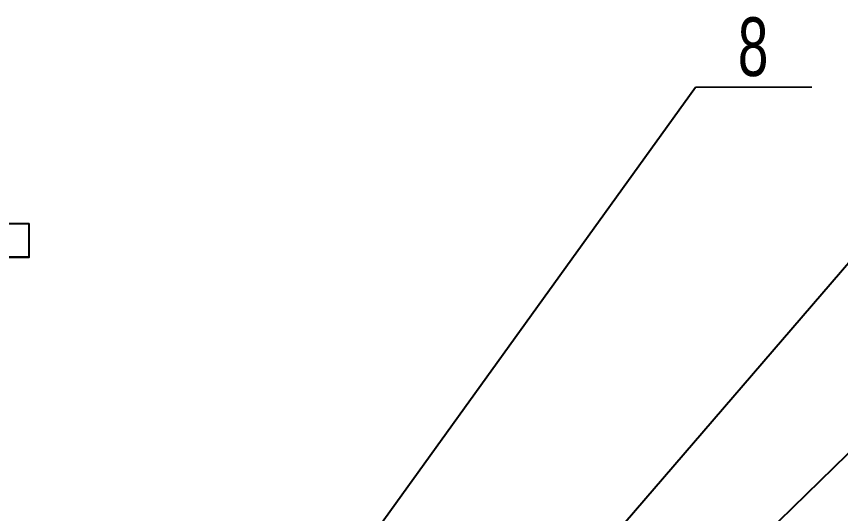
# Model space of a CAD drawing. Header units: millimetres. Extents: x 0 to 841, y -10 to 594.
# Drawn here: x 478.92 to 528.08, y 409.94 to 439.59 of the extents above; entities that cross this region are included whole.
import ezdxf

# ---------------------------------------------------------------- set-up
doc = ezdxf.new("R2010")
doc.units = ezdxf.units.MM
doc.styles.add('SLDTEXTSTYLE0', font='TXT', dxfattribs={"width": 0.7})
doc.dimstyles.new('SLDDIMSTYLE1', dxfattribs={"dimtxt": 0.18, "dimasz": 1.016, "dimexe": 0, "dimexo": 0.0625, "dimgap": 0, "dimtad": 0, "dimtih": 1, "dimtoh": 1, "dimdec": 0, "dimrnd": 1e-09, "dimzin": 0, "dimdsep": 46, "dimtxsty": 'Standard', "dimblk1": 'DOT', "dimblk2": 'DOT', "dimsah": 1, "dimcen": 0.09, "dimadec": 0, "dimazin": 0, "dimtfac": 1.016, "dimtdec": 0, "dimtofl": 0, "dimtmove": 0, "dimatfit": 3, "dimldrblk": 'DOT', "dimfxl": 0, "dimfrac": 2, "dimtolj": 1, "dimtzin": 0, "dimarcsym": 0})

# ---------------------------------------------------------------- blocks, each defined once
blk = doc.blocks.new('SW_NOTE_10')
at = {"color": 0, "linetype": 'Continuous', "lineweight": 0}
for p, q in [((0, 0), (6.936, 0)), ((6.936, 0), (0, 0)), ((0, 0), (6.936, 0)), ((6.936, 0), (0, 0)), ((0, 0), (6.936, 0)), ((6.936, 0), (0, 0))]:
    blk.add_line(p, q, dxfattribs=at)
at = {"color": 0, "linetype": 'Continuous', "lineweight": 0, "insert": (3.441, 4.17), "char_height": 3.5, "attachment_point": 2, "style": 'SLDTEXTSTYLE0'}
blk.add_mtext('8', dxfattribs=at)
blk = doc.blocks.new('_Dot')
at = {"color": 0, "linetype": 'ByBlock', "lineweight": -2}
blk.add_line((-0.5, 0), (-1, 0), dxfattribs=at)
at = {"color": 0, "linetype": 'ByBlock', "const_width": 0.5}
blk.add_lwpolyline([(-0.25, 0, 1), (0.25, 0, 1)], format="xyb", close=True, dxfattribs=at)

msp = doc.modelspace()

# ---------------------------------------------------------------- linework, layer by layer
at = {"color": 7, "linetype": 'Continuous', "lineweight": 25}
msp.add_line((479.685, 425.234), (479.685, 427.234), dxfattribs=at)
at = {"color": 7, "linetype": 'Continuous', "lineweight": 25, "flags": 128}
for points in [[(467.493, 427.234), (468.941, 427.234), (470.37, 427.234), (471.76, 427.234), (473.091, 427.234), (474.343, 427.234), (475.498, 427.234), (476.539, 427.234), (477.451, 427.234), (478.22, 427.234), (478.836, 427.234), (479.289, 427.234), (479.573, 427.234), (479.684, 427.234), (479.685, 427.234)], [(467.493, 425.234), (468.941, 425.234), (470.37, 425.234), (471.76, 425.234), (473.091, 425.234), (474.343, 425.234), (475.498, 425.234), (476.539, 425.234), (477.451, 425.234), (478.22, 425.234), (478.836, 425.234), (479.289, 425.234), (479.573, 425.234), (479.684, 425.234), (479.619, 425.234), (479.381, 425.234), (478.972, 425.234), (478.399, 425.234), (478.185, 425.234)]]:
    msp.add_lwpolyline(points, dxfattribs=at)

# ---------------------------------------------------------------- block references
at = {"color": 7, "linetype": 'Continuous', "lineweight": 0}
msp.add_blockref('SW_NOTE_10', (519.422, 435.368), dxfattribs=at)

# ---------------------------------------------------------------- leaders
for points in [[(483.868, 386.004), (519.422, 435.368)], [(488.844, 374.75), (550.751, 435.252)], [(489.876, 379.984), (537.457, 435.252)], [(494.512, 369.785), (562.659, 435.252)], [(502.451, 240.356), (593.526, 435.252)], [(506.682, 353.963), (576.416, 435.252)]]:
    msp.add_leader(points, dimstyle='SLDDIMSTYLE1', dxfattribs=at)

doc.saveas('drawing.dxf')
